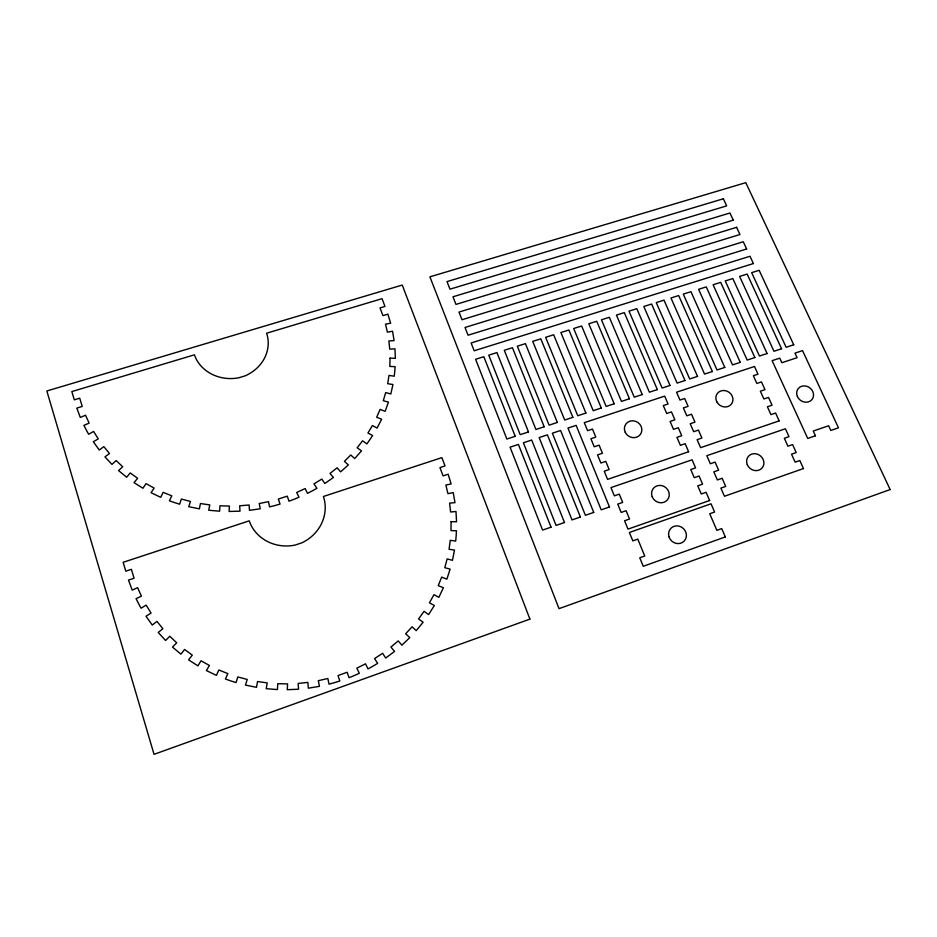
<?xml version="1.0" encoding="UTF-8"?>
<svg xmlns="http://www.w3.org/2000/svg" width="937" height="937" viewBox="0 0 937 937"><rect width="100%" height="100%" fill="white"/><g stroke="black" fill="none" stroke-linecap="round" stroke-linejoin="round"><path stroke-width="1.41" d="M451.095 521.628L450.99 530.611L456.448 530.764L456.202 535.285L455.698 541.106L450.275 540.309L449.057 549.269L454.492 550.066L452.454 560.326L447.136 558.885L444.794 567.705L450.135 569.146L447.277 577.918L446.82 579.16L441.678 577.098L438.247 585.648L443.4 587.722L438.844 597.349L433.96 594.667L429.462 602.819L434.358 605.501L428.607 614.602L424.063 611.334L418.558 618.947L423.114 622.215L416.227 630.636L412.093 626.818L405.651 633.787L409.785 637.605L401.868 645.195L398.213 640.885L390.916 647.069L394.571 651.391L385.716 658.043L382.612 653.288L374.566 658.594L377.658 663.361L372.891 666.219L368.018 668.936L365.512 663.818L356.833 668.151L359.328 673.293L353.565 675.846L349.009 677.697L347.17 672.274L337.988 675.554L339.815 681L334.45 682.663L329.016 684.151L327.856 678.505L318.311 680.684L319.458 686.341L308.32 688.18L307.886 682.405L298.13 683.424L298.563 689.21L287.272 689.702L287.565 683.881L277.762 683.717L277.457 689.538L276.052 689.468L266.213 688.672L267.232 682.897L257.546 681.539L256.515 687.325L245.482 685.088L247.216 679.454L237.799 676.936L236.054 682.569L230.701 680.883L225.419 679.02L227.843 673.609L218.848 669.978L216.412 675.378L206.363 670.564L209.443 665.469L201.022 660.761L197.93 665.844L189.766 660.632L188.63 659.847L192.296 655.15L184.589 649.458L180.9 654.155L172.49 647.069L176.695 642.829L169.82 636.258L165.603 640.486L158.201 632.44L162.886 628.739L156.936 621.383L152.251 625.084L145.996 616.218L151.068 613.091L146.149 605.091L141.077 608.207L139.754 605.852L136.041 598.673L141.417 596.166L137.587 587.64L132.211 590.134L128.474 580.085L134.073 578.234L131.391 569.333L125.792 571.183L123.134 562.305L249.254 520.831C252.756 531.49 261.704 539.829 272.175 543.542A41.111 39.272 -12 0 0 295.167 545.065L301.866 542.828A41.146 39.284 -12.4 0 0 319.095 527.918C325.092 518.77 327.025 506.905 323.382 496.505L441.889 457.619L445.016 465.935L439.957 467.61L443.06 475.891L448.132 474.216L451.13 483.949L445.871 485.038L447.945 493.67L453.215 492.581L454.995 502.654L449.608 503.122L450.603 511.989L456.003 511.508L456.542 521.792L451.095 521.628M390.061 358.121L389.827 366.437L395.121 366.66L394.817 370.841L394.243 376.217L388.996 375.409L387.684 383.702L392.943 384.51L390.823 393.973L385.681 392.58L383.292 400.72L388.445 402.114L385.552 410.207L385.095 411.343L380.141 409.364L376.686 417.234L381.652 419.214L377.107 428.068L372.411 425.527L367.936 433.011L372.645 435.553L366.941 443.892L362.584 440.812L357.138 447.792L361.506 450.873L354.713 458.568L350.766 454.984L344.429 461.344L348.377 464.928L340.599 471.838L337.133 467.809L329.976 473.431L333.443 477.472L324.788 483.504L321.848 479.065L313.977 483.867L316.917 488.318L312.255 490.894L307.5 493.342L305.146 488.575L296.678 492.464L299.02 497.242L293.41 499.538L288.983 501.19L287.272 496.153L278.336 499.058L280.046 504.106L274.822 505.582L269.54 506.882L268.497 501.658L259.233 503.532L260.263 508.779L249.465 510.337L249.125 504.996L239.673 505.804L240.013 511.157L229.085 511.461L229.436 506.085L219.961 505.804L219.598 511.18L218.227 511.098L208.717 510.232L209.783 504.914L200.424 503.532L199.358 508.861L188.712 506.659L190.457 501.471L181.38 499.023L179.623 504.211L174.469 502.572L169.386 500.791L171.799 495.825L163.143 492.347L160.719 497.301L151.056 492.721L154.101 488.06L146.008 483.609L142.963 488.259L135.127 483.34L134.026 482.602L137.645 478.303L130.255 472.951L126.636 477.238L118.577 470.585L122.7 466.72L116.129 460.559L111.995 464.412L104.932 456.881L109.512 453.52L103.843 446.644L99.275 450.006L93.313 441.725L98.268 438.903L93.595 431.442L88.652 434.264L87.399 432.062L83.897 425.375L89.132 423.126L85.525 415.208L80.301 417.445L76.799 408.099L82.233 406.459L79.739 398.202L74.304 399.83L71.833 391.584L194.451 354.818C197.789 364.926 206.456 372.621 216.353 376.135A39.811 36.414 -5.6 0 0 238.607 377.834L245.131 375.854A39.834 36.426 -5.8 0 0 262.02 362.268C267.9 353.975 269.997 342.907 266.588 333.221L382.05 298.669L384.966 306.422L380.035 307.91L382.928 315.628L387.871 314.141L390.635 323.206L385.517 324.143L387.403 332.166L392.533 331.229L394.114 340.588L388.878 340.951L389.722 349.185L394.969 348.81L395.344 358.344L390.061 358.121M529.909 619.123L154.043 754.332L46.85 390.987L402.242 285.059L529.909 619.123M890.15 489.547L559.026 608.652L429.907 276.825L745.782 182.668L890.15 489.547M725.308 536.936L643.25 566.288L639.76 557.784L644.75 556.016L637.792 539.126L632.826 540.883L629.371 532.474L711.042 503.801L714.591 512.047L709.742 513.757L716.864 530.342L721.724 528.609L725.308 536.936M709.625 500.51L628.001 529.124L624.569 520.761L629.523 519.028L626.092 510.7L621.149 512.422L617.741 504.118L622.683 502.408L619.275 494.139L614.344 495.849L610.959 487.591L692.103 459.809L695.582 467.891L690.768 469.542L694.258 477.671L699.072 476.008L702.574 484.148L697.76 485.823L701.263 493.998L706.1 492.312L709.625 500.51M803.466 468.559L724.442 496.27L720.893 488.095L725.683 486.42L722.146 478.28L717.355 479.955L713.83 471.838L718.62 470.175L715.095 462.105L710.316 463.745L706.814 455.687L785.405 428.759L788.989 436.665L784.339 438.27L787.923 446.211L792.597 444.595L796.204 452.548L791.531 454.176L795.15 462.175L799.835 460.535L803.466 468.559M551.026 527.18L542.582 530.096L510.068 447.172L518.407 444.419L551.026 527.18M564.484 522.53L556.074 525.434L523.396 442.768L531.701 440.027L564.484 522.53M580.39 517.025L572.027 519.918L539.15 437.567L547.407 434.838L580.39 517.025M593.73 512.422L585.402 515.291L552.361 433.21L560.584 430.493L593.73 512.422M609.483 506.976L601.203 509.833L567.963 428.057L576.138 425.363L609.483 506.976M815.448 435.775L807.729 438.446L772.123 360.663L779.76 358.133L781.868 362.724L797.082 357.688L794.974 353.12L802.54 350.614L838.474 427.811L830.826 430.458L828.636 425.749L813.269 431.043L815.448 435.775M688.625 451.751L607.586 479.381L604.224 471.194L609.144 469.519L605.782 461.367L600.875 463.03L597.537 454.902L602.444 453.25L599.106 445.157L594.21 446.797L590.896 438.727L595.791 437.099L592.489 429.064L587.593 430.68L584.301 422.669L664.684 396.128L668.069 403.988L663.302 405.569L666.699 413.475L671.466 411.882L674.874 419.799L670.096 421.404L673.516 429.357L678.294 427.74L681.726 435.717L676.936 437.333L680.379 445.344L685.17 443.716L688.625 451.751M779.151 420.889L700.595 447.663L697.128 439.664L701.895 438.047L698.428 430.071L693.673 431.688L690.218 423.735L694.973 422.13L691.541 414.224L686.786 415.817L683.366 407.923L688.109 406.342L684.689 398.483L679.957 400.052L676.549 392.205L754.496 366.484L757.974 374.168L753.36 375.702L756.85 383.432L761.476 381.886L764.99 389.64L760.352 391.186L763.878 398.975L768.516 397.405L772.041 405.206L767.403 406.775L770.94 414.611L775.59 413.03L779.151 420.889M515.198 436.302L506.87 439.043L475.598 359.281L483.82 356.704L515.198 436.302M528.48 431.945L520.187 434.663L488.751 355.158L496.938 352.581L528.48 431.945M544.174 426.78L535.929 429.497L504.293 350.274L512.445 347.721L544.174 426.78M557.328 422.458L549.117 425.164L517.329 346.186L525.434 343.645L557.328 422.458M572.87 417.352L564.706 420.034L532.72 341.361L540.801 338.819L572.87 417.352M585.906 413.076L577.766 415.747L545.627 337.308L553.673 334.778L585.906 413.076M601.296 408.017L593.203 410.675L560.888 332.518L568.888 330.011L601.296 408.017M614.203 403.777L606.145 406.424L573.678 328.5L581.643 326.006L614.203 403.777M629.453 398.764L621.442 401.399L588.787 323.757L596.717 321.274L629.453 398.764M642.243 394.559L634.255 397.183L601.46 319.786L609.343 317.303L642.243 394.559M657.352 389.593L649.4 392.205L616.429 315.09L624.288 312.618L657.352 389.593M670.014 385.435L662.108 388.035L628.985 311.143L636.797 308.695L670.014 385.435M684.982 380.516L677.111 383.104L643.824 306.493L651.602 304.045L684.982 380.516M697.526 376.393L689.691 378.97L656.263 302.592L664.005 300.156L697.526 376.393M712.354 371.52L704.554 374.086L670.962 297.978L678.669 295.553L712.354 371.52M724.781 367.433L717.016 369.986L683.284 294.101L690.956 291.7L724.781 367.433M740.242 362.35L732.523 364.891L698.615 289.299L706.252 286.898L740.242 362.35M754.859 357.547L747.176 360.077L713.104 284.743L720.705 282.365L754.859 357.547M767.11 353.53L759.462 356.037L725.25 280.936L732.816 278.558L767.11 353.53M781.587 348.763L773.974 351.27L739.609 276.427L747.14 274.061L781.587 348.763M793.721 344.781L786.143 347.276L751.65 272.655L759.146 270.301L793.721 344.781M753.383 263.555L474.169 350.766L471.112 342.977L750.01 256.258L753.383 263.555M746.637 248.984L468.067 335.212L465.021 327.47L743.275 241.746L746.637 248.984M736.599 227.328L458.978 312.068L462 319.751L739.937 234.519L736.599 227.328M733.273 220.16L455.968 304.408L452.981 296.783L729.958 213.004L733.273 220.16M723.364 198.773L447.008 281.592L449.994 289.17L726.655 205.882L723.364 198.773M669.018 536.842A9.194 8.55 42.6 0 0 684.115 541.129A9.194 8.55 42.6 0 0 679.36 526.231A9.194 8.55 42.6 0 0 669.018 536.842M652.199 496.727A9.089 8.445 38.3 0 0 667.355 499.948A9.089 8.445 38.3 0 0 661.674 485.6A9.089 8.445 38.3 0 0 652.199 496.727M625.272 432.367A8.913 8.246 31.8 0 0 640.369 434.428A8.913 8.246 31.8 0 0 633.752 420.877A8.913 8.246 31.8 0 0 625.272 432.367M747.304 464.705A8.983 8.128 39.5 0 0 762.179 467.891A8.983 8.128 39.5 0 0 756.3 453.871A8.983 8.128 39.5 0 0 747.304 464.705M797.387 396.468A8.784 7.789 37.1 0 0 811.922 399.607A8.784 7.789 37.1 0 0 806.007 386.091A8.784 7.789 37.1 0 0 797.387 396.468M716.805 401.797A8.82 7.953 34.5 0 0 731.598 403.847A8.82 7.953 34.5 0 0 724.828 390.588A8.82 7.953 34.5 0 0 716.805 401.797"/></g></svg>
